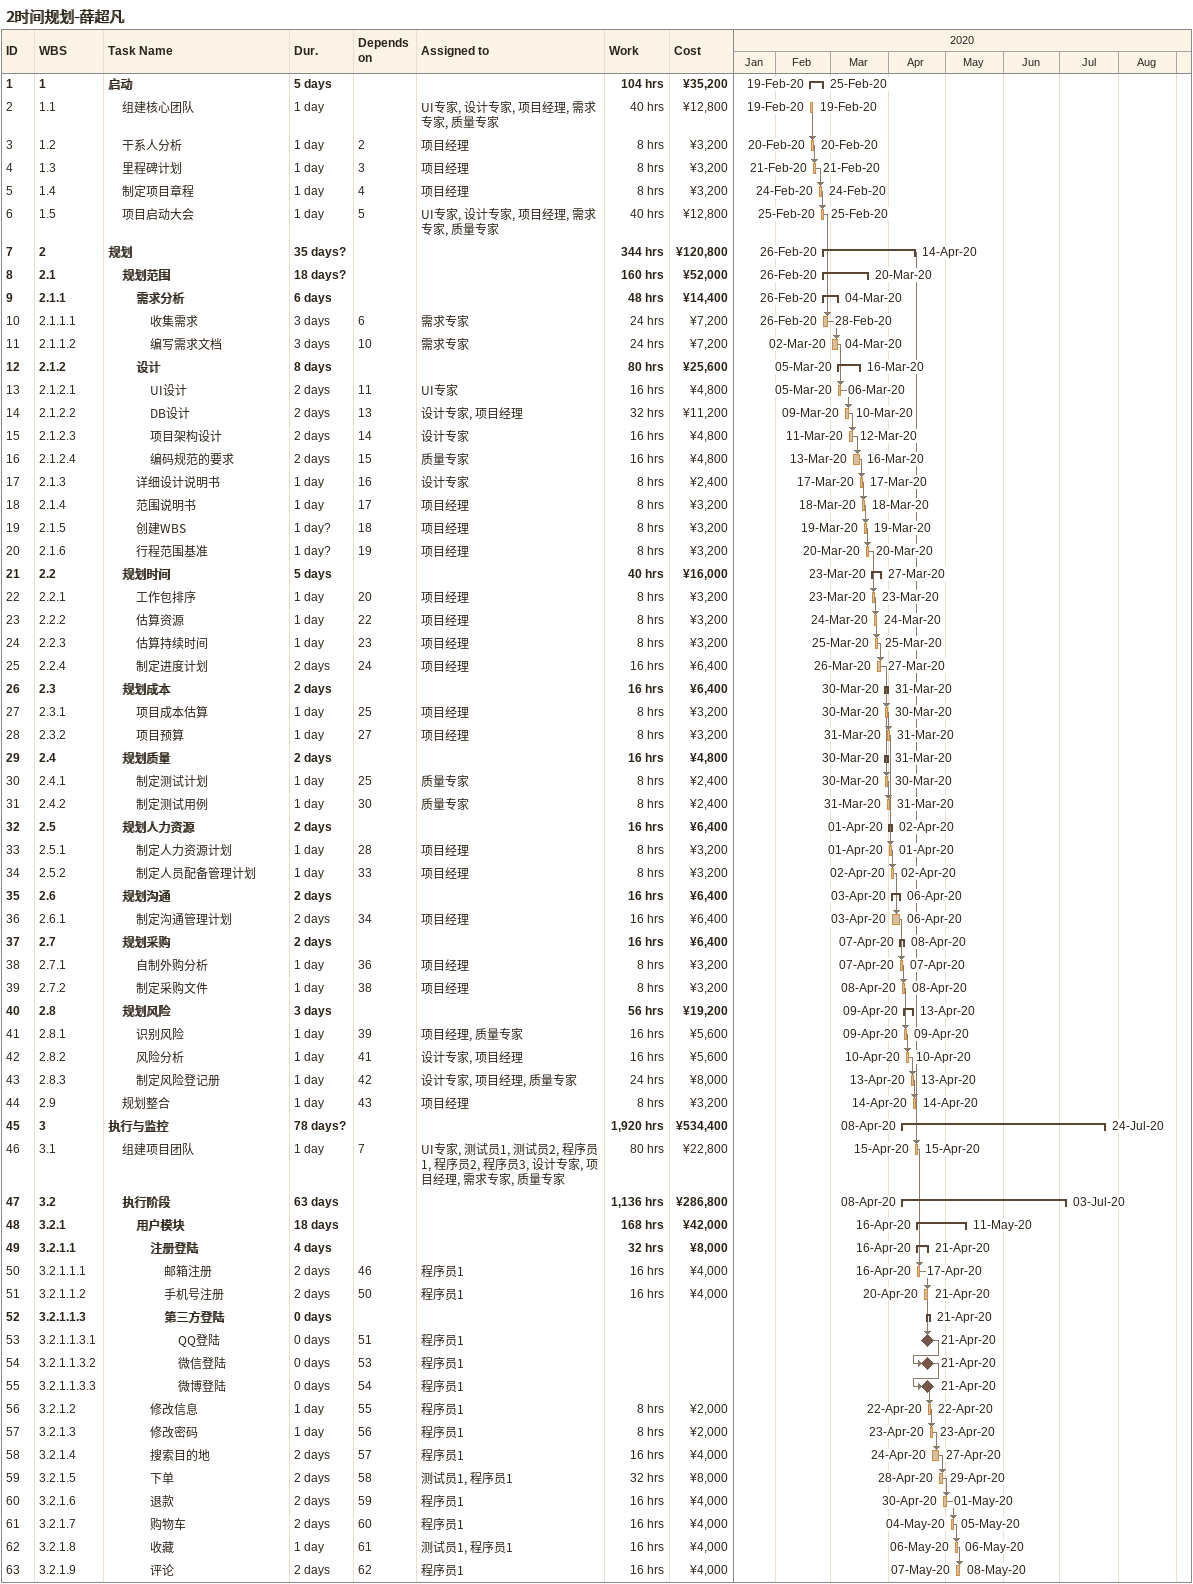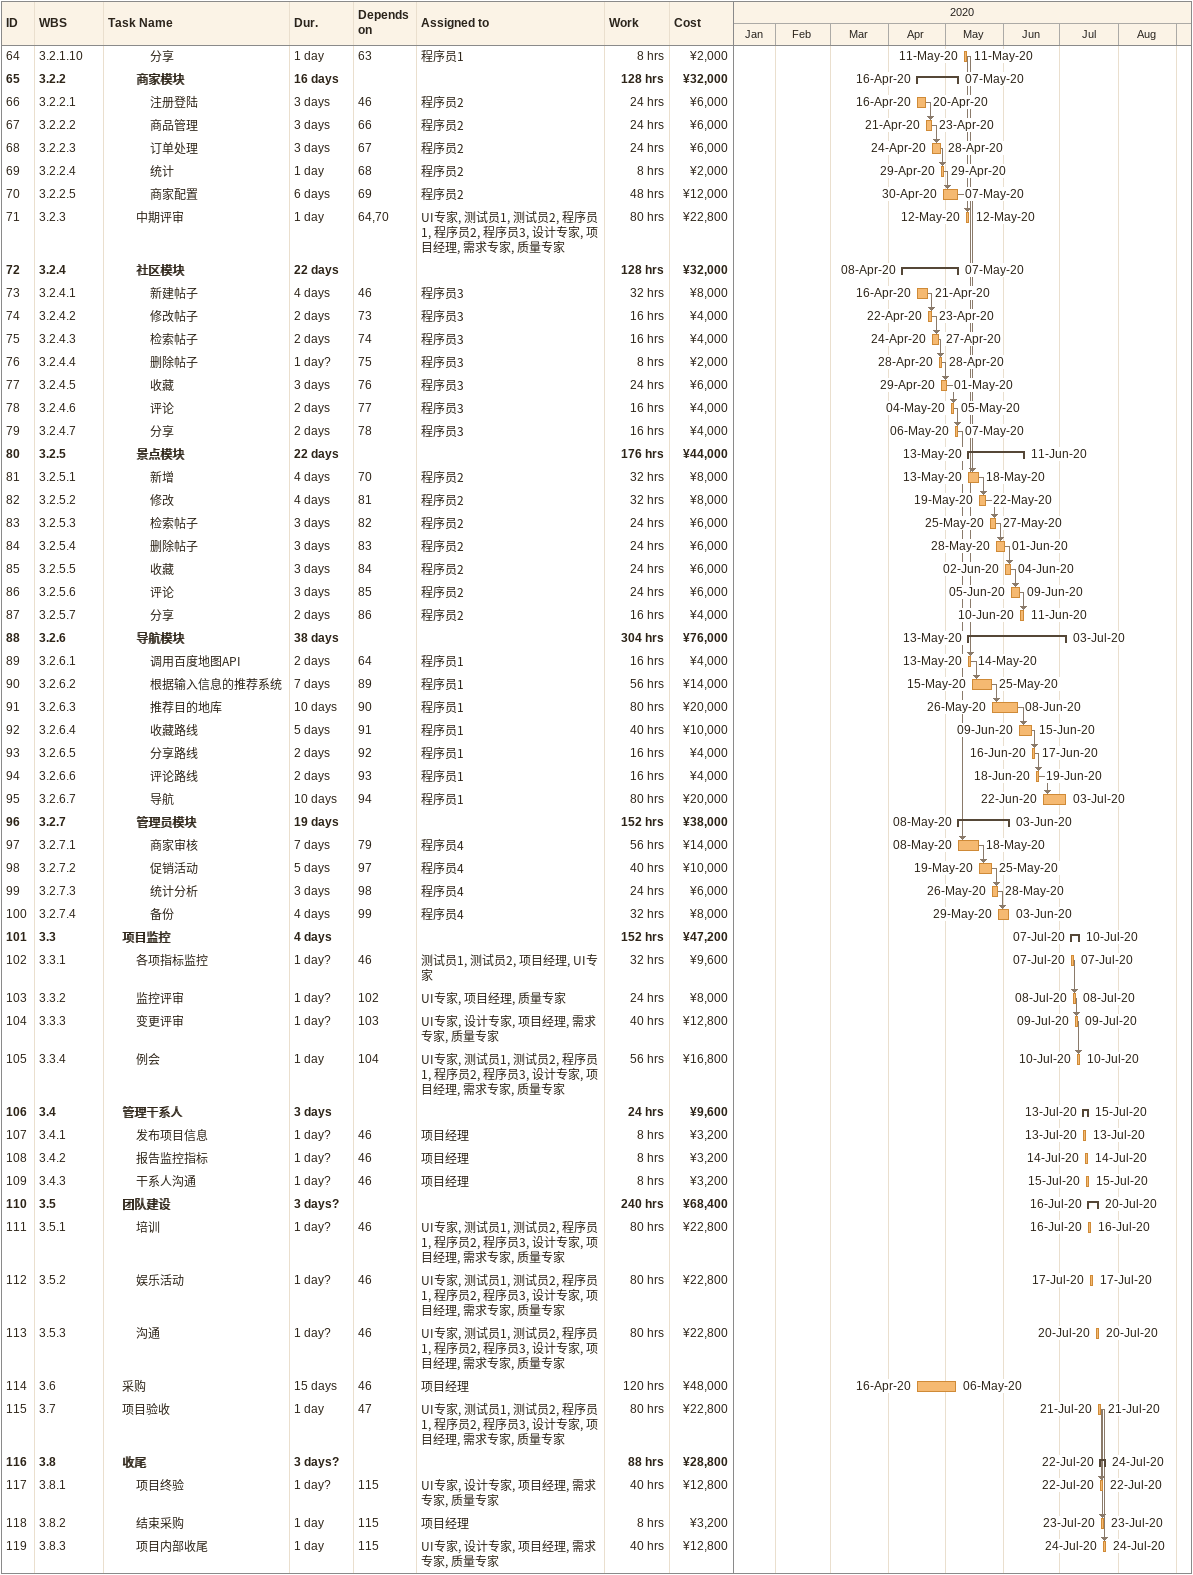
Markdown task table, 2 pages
2时间规划-薛超凡

| ID | WBS | Task | Duration | Start | Finish | Predecessors | Resources | Work (h) | Cost (¥) |
|---|---|---|---|---|---|---|---|---|---|
| 1 | 1 | **启动** | 5d | 2020-02-19 | 2020-02-25 |  |  | 104 | 35200 |
| 2 | 1.1 | 组建核心团队 | 1d | 2020-02-19 | 2020-02-19 |  | UI专家, 设计专家, 项目经理, 需求专家, 质量专家 | 40 | 12800 |
| 3 | 1.2 | 干系人分析 | 1d | 2020-02-20 | 2020-02-20 | 2 | 项目经理 | 8 | 3200 |
| 4 | 1.3 | 里程碑计划 | 1d | 2020-02-21 | 2020-02-21 | 3 | 项目经理 | 8 | 3200 |
| 5 | 1.4 | 制定项目章程 | 1d | 2020-02-24 | 2020-02-24 | 4 | 项目经理 | 8 | 3200 |
| 6 | 1.5 | 项目启动大会 | 1d | 2020-02-25 | 2020-02-25 | 5 | UI专家, 设计专家, 项目经理, 需求专家, 质量专家 | 40 | 12800 |
| 7 | 2 | **规划** | 35d? | 2020-02-26 | 2020-04-14 |  |  | 344 | 120800 |
| 8 | 2.1 | **规划范围** | 18d? | 2020-02-26 | 2020-03-20 |  |  | 160 | 52000 |
| 9 | 2.1.1 | **需求分析** | 6d | 2020-02-26 | 2020-03-04 |  |  | 48 | 14400 |
| 10 | 2.1.1.1 | 收集需求 | 3d | 2020-02-26 | 2020-02-28 | 6 | 需求专家 | 24 | 7200 |
| 11 | 2.1.1.2 | 编写需求文档 | 3d | 2020-03-02 | 2020-03-04 | 10 | 需求专家 | 24 | 7200 |
| 12 | 2.1.2 | **设计** | 8d | 2020-03-05 | 2020-03-16 |  |  | 80 | 25600 |
| 13 | 2.1.2.1 | UI设计 | 2d | 2020-03-05 | 2020-03-06 | 11 | UI专家 | 16 | 4800 |
| 14 | 2.1.2.2 | DB设计 | 2d | 2020-03-09 | 2020-03-10 | 13 | 设计专家, 项目经理 | 32 | 11200 |
| 15 | 2.1.2.3 | 项目架构设计 | 2d | 2020-03-11 | 2020-03-12 | 14 | 设计专家 | 16 | 4800 |
| 16 | 2.1.2.4 | 编码规范的要求 | 2d | 2020-03-13 | 2020-03-16 | 15 | 质量专家 | 16 | 4800 |
| 17 | 2.1.3 | 详细设计说明书 | 1d | 2020-03-17 | 2020-03-17 | 16 | 设计专家 | 8 | 2400 |
| 18 | 2.1.4 | 范围说明书 | 1d | 2020-03-18 | 2020-03-18 | 17 | 项目经理 | 8 | 3200 |
| 19 | 2.1.5 | 创建WBS | 1d? | 2020-03-19 | 2020-03-19 | 18 | 项目经理 | 8 | 3200 |
| 20 | 2.1.6 | 行程范围基准 | 1d? | 2020-03-20 | 2020-03-20 | 19 | 项目经理 | 8 | 3200 |
| 21 | 2.2 | **规划时间** | 5d | 2020-03-23 | 2020-03-27 |  |  | 40 | 16000 |
| 22 | 2.2.1 | 工作包排序 | 1d | 2020-03-23 | 2020-03-23 | 20 | 项目经理 | 8 | 3200 |
| 23 | 2.2.2 | 估算资源 | 1d | 2020-03-24 | 2020-03-24 | 22 | 项目经理 | 8 | 3200 |
| 24 | 2.2.3 | 估算持续时间 | 1d | 2020-03-25 | 2020-03-25 | 23 | 项目经理 | 8 | 3200 |
| 25 | 2.2.4 | 制定进度计划 | 2d | 2020-03-26 | 2020-03-27 | 24 | 项目经理 | 16 | 6400 |
| 26 | 2.3 | **规划成本** | 2d | 2020-03-30 | 2020-03-31 |  |  | 16 | 6400 |
| 27 | 2.3.1 | 项目成本估算 | 1d | 2020-03-30 | 2020-03-30 | 25 | 项目经理 | 8 | 3200 |
| 28 | 2.3.2 | 项目预算 | 1d | 2020-03-31 | 2020-03-31 | 27 | 项目经理 | 8 | 3200 |
| 29 | 2.4 | **规划质量** | 2d | 2020-03-30 | 2020-03-31 |  |  | 16 | 4800 |
| 30 | 2.4.1 | 制定测试计划 | 1d | 2020-03-30 | 2020-03-30 | 25 | 质量专家 | 8 | 2400 |
| 31 | 2.4.2 | 制定测试用例 | 1d | 2020-03-31 | 2020-03-31 | 30 | 质量专家 | 8 | 2400 |
| 32 | 2.5 | **规划人力资源** | 2d | 2020-04-01 | 2020-04-02 |  |  | 16 | 6400 |
| 33 | 2.5.1 | 制定人力资源计划 | 1d | 2020-04-01 | 2020-04-01 | 28 | 项目经理 | 8 | 3200 |
| 34 | 2.5.2 | 制定人员配备管理计划 | 1d | 2020-04-02 | 2020-04-02 | 33 | 项目经理 | 8 | 3200 |
| 35 | 2.6 | **规划沟通** | 2d | 2020-04-03 | 2020-04-06 |  |  | 16 | 6400 |
| 36 | 2.6.1 | 制定沟通管理计划 | 2d | 2020-04-03 | 2020-04-06 | 34 | 项目经理 | 16 | 6400 |
| 37 | 2.7 | **规划采购** | 2d | 2020-04-07 | 2020-04-08 |  |  | 16 | 6400 |
| 38 | 2.7.1 | 自制外购分析 | 1d | 2020-04-07 | 2020-04-07 | 36 | 项目经理 | 8 | 3200 |
| 39 | 2.7.2 | 制定采购文件 | 1d | 2020-04-08 | 2020-04-08 | 38 | 项目经理 | 8 | 3200 |
| 40 | 2.8 | **规划风险** | 3d | 2020-04-09 | 2020-04-13 |  |  | 56 | 19200 |
| 41 | 2.8.1 | 识别风险 | 1d | 2020-04-09 | 2020-04-09 | 39 | 项目经理, 质量专家 | 16 | 5600 |
| 42 | 2.8.2 | 风险分析 | 1d | 2020-04-10 | 2020-04-10 | 41 | 设计专家, 项目经理 | 16 | 5600 |
| 43 | 2.8.3 | 制定风险登记册 | 1d | 2020-04-13 | 2020-04-13 | 42 | 设计专家, 项目经理, 质量专家 | 24 | 8000 |
| 44 | 2.9 | 规划整合 | 1d | 2020-04-14 | 2020-04-14 | 43 | 项目经理 | 8 | 3200 |
| 45 | 3 | **执行与监控** | 78d? | 2020-04-08 | 2020-07-24 |  |  | 1920 | 534400 |
| 46 | 3.1 | 组建项目团队 | 1d | 2020-04-15 | 2020-04-15 | 7 | UI专家, 测试员1, 测试员2, 程序员1, 程序员2, 程序员3, 设计专家, 项目经理, 需求专家, 质量专家 | 80 | 22800 |
| 47 | 3.2 | **执行阶段** | 63d | 2020-04-08 | 2020-07-03 |  |  | 1136 | 286800 |
| 48 | 3.2.1 | **用户模块** | 18d | 2020-04-16 | 2020-05-11 |  |  | 168 | 42000 |
| 49 | 3.2.1.1 | **注册登陆** | 4d | 2020-04-16 | 2020-04-21 |  |  | 32 | 8000 |
| 50 | 3.2.1.1.1 | 邮箱注册 | 2d | 2020-04-16 | 2020-04-17 | 46 | 程序员1 | 16 | 4000 |
| 51 | 3.2.1.1.2 | 手机号注册 | 2d | 2020-04-20 | 2020-04-21 | 50 | 程序员1 | 16 | 4000 |
| 52 | 3.2.1.1.3 | **第三方登陆** | 0d | 2020-04-21 | 2020-04-21 |  |  |  |  |
| 53 | 3.2.1.1.3.1 | QQ登陆 | 0d | 2020-04-21 | 2020-04-21 | 51 | 程序员1 |  |  |
| 54 | 3.2.1.1.3.2 | 微信登陆 | 0d | 2020-04-21 | 2020-04-21 | 53 | 程序员1 |  |  |
| 55 | 3.2.1.1.3.3 | 微博登陆 | 0d | 2020-04-21 | 2020-04-21 | 54 | 程序员1 |  |  |
| 56 | 3.2.1.2 | 修改信息 | 1d | 2020-04-22 | 2020-04-22 | 55 | 程序员1 | 8 | 2000 |
| 57 | 3.2.1.3 | 修改密码 | 1d | 2020-04-23 | 2020-04-23 | 56 | 程序员1 | 8 | 2000 |
| 58 | 3.2.1.4 | 搜索目的地 | 2d | 2020-04-24 | 2020-04-27 | 57 | 程序员1 | 16 | 4000 |
| 59 | 3.2.1.5 | 下单 | 2d | 2020-04-28 | 2020-04-29 | 58 | 测试员1, 程序员1 | 32 | 8000 |
| 60 | 3.2.1.6 | 退款 | 2d | 2020-04-30 | 2020-05-01 | 59 | 程序员1 | 16 | 4000 |
| 61 | 3.2.1.7 | 购物车 | 2d | 2020-05-04 | 2020-05-05 | 60 | 程序员1 | 16 | 4000 |
| 62 | 3.2.1.8 | 收藏 | 1d | 2020-05-06 | 2020-05-06 | 61 | 测试员1, 程序员1 | 16 | 4000 |
| 63 | 3.2.1.9 | 评论 | 2d | 2020-05-07 | 2020-05-08 | 62 | 程序员1 | 16 | 4000 |
| 64 | 3.2.1.10 | 分享 | 1d | 2020-05-11 | 2020-05-11 | 63 | 程序员1 | 8 | 2000 |
| 65 | 3.2.2 | **商家模块** | 16d | 2020-04-16 | 2020-05-07 |  |  | 128 | 32000 |
| 66 | 3.2.2.1 | 注册登陆 | 3d | 2020-04-16 | 2020-04-20 | 46 | 程序员2 | 24 | 6000 |
| 67 | 3.2.2.2 | 商品管理 | 3d | 2020-04-21 | 2020-04-23 | 66 | 程序员2 | 24 | 6000 |
| 68 | 3.2.2.3 | 订单处理 | 3d | 2020-04-24 | 2020-04-28 | 67 | 程序员2 | 24 | 6000 |
| 69 | 3.2.2.4 | 统计 | 1d | 2020-04-29 | 2020-04-29 | 68 | 程序员2 | 8 | 2000 |
| 70 | 3.2.2.5 | 商家配置 | 6d | 2020-04-30 | 2020-05-07 | 69 | 程序员2 | 48 | 12000 |
| 71 | 3.2.3 | 中期评审 | 1d | 2020-05-12 | 2020-05-12 | 64, 70 | UI专家, 测试员1, 测试员2, 程序员1, 程序员2, 程序员3, 设计专家, 项目经理, 需求专家, 质量专家 | 80 | 22800 |
| 72 | 3.2.4 | **社区模块** | 22d | 2020-04-08 | 2020-05-07 |  |  | 128 | 32000 |
| 73 | 3.2.4.1 | 新建帖子 | 4d | 2020-04-16 | 2020-04-21 | 46 | 程序员3 | 32 | 8000 |
| 74 | 3.2.4.2 | 修改帖子 | 2d | 2020-04-22 | 2020-04-23 | 73 | 程序员3 | 16 | 4000 |
| 75 | 3.2.4.3 | 检索帖子 | 2d | 2020-04-24 | 2020-04-27 | 74 | 程序员3 | 16 | 4000 |
| 76 | 3.2.4.4 | 删除帖子 | 1d? | 2020-04-28 | 2020-04-28 | 75 | 程序员3 | 8 | 2000 |
| 77 | 3.2.4.5 | 收藏 | 3d | 2020-04-29 | 2020-05-01 | 76 | 程序员3 | 24 | 6000 |
| 78 | 3.2.4.6 | 评论 | 2d | 2020-05-04 | 2020-05-05 | 77 | 程序员3 | 16 | 4000 |
| 79 | 3.2.4.7 | 分享 | 2d | 2020-05-06 | 2020-05-07 | 78 | 程序员3 | 16 | 4000 |
| 80 | 3.2.5 | **景点模块** | 22d | 2020-05-13 | 2020-06-11 |  |  | 176 | 44000 |
| 81 | 3.2.5.1 | 新增 | 4d | 2020-05-13 | 2020-05-18 | 70 | 程序员2 | 32 | 8000 |
| 82 | 3.2.5.2 | 修改 | 4d | 2020-05-19 | 2020-05-22 | 81 | 程序员2 | 32 | 8000 |
| 83 | 3.2.5.3 | 检索帖子 | 3d | 2020-05-25 | 2020-05-27 | 82 | 程序员2 | 24 | 6000 |
| 84 | 3.2.5.4 | 删除帖子 | 3d | 2020-05-28 | 2020-06-01 | 83 | 程序员2 | 24 | 6000 |
| 85 | 3.2.5.5 | 收藏 | 3d | 2020-06-02 | 2020-06-04 | 84 | 程序员2 | 24 | 6000 |
| 86 | 3.2.5.6 | 评论 | 3d | 2020-06-05 | 2020-06-09 | 85 | 程序员2 | 24 | 6000 |
| 87 | 3.2.5.7 | 分享 | 2d | 2020-06-10 | 2020-06-11 | 86 | 程序员2 | 16 | 4000 |
| 88 | 3.2.6 | **导航模块** | 38d | 2020-05-13 | 2020-07-03 |  |  | 304 | 76000 |
| 89 | 3.2.6.1 | 调用百度地图API | 2d | 2020-05-13 | 2020-05-14 | 64 | 程序员1 | 16 | 4000 |
| 90 | 3.2.6.2 | 根据输入信息的推荐系统 | 7d | 2020-05-15 | 2020-05-25 | 89 | 程序员1 | 56 | 14000 |
| 91 | 3.2.6.3 | 推荐目的地库 | 10d | 2020-05-26 | 2020-06-08 | 90 | 程序员1 | 80 | 20000 |
| 92 | 3.2.6.4 | 收藏路线 | 5d | 2020-06-09 | 2020-06-15 | 91 | 程序员1 | 40 | 10000 |
| 93 | 3.2.6.5 | 分享路线 | 2d | 2020-06-16 | 2020-06-17 | 92 | 程序员1 | 16 | 4000 |
| 94 | 3.2.6.6 | 评论路线 | 2d | 2020-06-18 | 2020-06-19 | 93 | 程序员1 | 16 | 4000 |
| 95 | 3.2.6.7 | 导航 | 10d | 2020-06-22 | 2020-07-03 | 94 | 程序员1 | 80 | 20000 |
| 96 | 3.2.7 | **管理员模块** | 19d | 2020-05-08 | 2020-06-03 |  |  | 152 | 38000 |
| 97 | 3.2.7.1 | 商家审核 | 7d | 2020-05-08 | 2020-05-18 | 79 | 程序员4 | 56 | 14000 |
| 98 | 3.2.7.2 | 促销活动 | 5d | 2020-05-19 | 2020-05-25 | 97 | 程序员4 | 40 | 10000 |
| 99 | 3.2.7.3 | 统计分析 | 3d | 2020-05-26 | 2020-05-28 | 98 | 程序员4 | 24 | 6000 |
| 100 | 3.2.7.4 | 备份 | 4d | 2020-05-29 | 2020-06-03 | 99 | 程序员4 | 32 | 8000 |
| 101 | 3.3 | **项目监控** | 4d | 2020-07-07 | 2020-07-10 |  |  | 152 | 47200 |
| 102 | 3.3.1 | 各项指标监控 | 1d? | 2020-07-07 | 2020-07-07 | 46 | 测试员1, 测试员2, 项目经理, UI专家 | 32 | 9600 |
| 103 | 3.3.2 | 监控评审 | 1d? | 2020-07-08 | 2020-07-08 | 102 | UI专家, 项目经理, 质量专家 | 24 | 8000 |
| 104 | 3.3.3 | 变更评审 | 1d? | 2020-07-09 | 2020-07-09 | 103 | UI专家, 设计专家, 项目经理, 需求专家, 质量专家 | 40 | 12800 |
| 105 | 3.3.4 | 例会 | 1d | 2020-07-10 | 2020-07-10 | 104 | UI专家, 测试员1, 测试员2, 程序员1, 程序员2, 程序员3, 设计专家, 项目经理, 需求专家, 质量专家 | 56 | 16800 |
| 106 | 3.4 | **管理干系人** | 3d | 2020-07-13 | 2020-07-15 |  |  | 24 | 9600 |
| 107 | 3.4.1 | 发布项目信息 | 1d? | 2020-07-13 | 2020-07-13 | 46 | 项目经理 | 8 | 3200 |
| 108 | 3.4.2 | 报告监控指标 | 1d? | 2020-07-14 | 2020-07-14 | 46 | 项目经理 | 8 | 3200 |
| 109 | 3.4.3 | 干系人沟通 | 1d? | 2020-07-15 | 2020-07-15 | 46 | 项目经理 | 8 | 3200 |
| 110 | 3.5 | **团队建设** | 3d? | 2020-07-16 | 2020-07-20 |  |  | 240 | 68400 |
| 111 | 3.5.1 | 培训 | 1d? | 2020-07-16 | 2020-07-16 | 46 | UI专家, 测试员1, 测试员2, 程序员1, 程序员2, 程序员3, 设计专家, 项目经理, 需求专家, 质量专家 | 80 | 22800 |
| 112 | 3.5.2 | 娱乐活动 | 1d? | 2020-07-17 | 2020-07-17 | 46 | UI专家, 测试员1, 测试员2, 程序员1, 程序员2, 程序员3, 设计专家, 项目经理, 需求专家, 质量专家 | 80 | 22800 |
| 113 | 3.5.3 | 沟通 | 1d? | 2020-07-20 | 2020-07-20 | 46 | UI专家, 测试员1, 测试员2, 程序员1, 程序员2, 程序员3, 设计专家, 项目经理, 需求专家, 质量专家 | 80 | 22800 |
| 114 | 3.6 | 采购 | 15d | 2020-04-16 | 2020-05-06 | 46 | 项目经理 | 120 | 48000 |
| 115 | 3.7 | 项目验收 | 1d | 2020-07-21 | 2020-07-21 | 47 | UI专家, 测试员1, 测试员2, 程序员1, 程序员2, 程序员3, 设计专家, 项目经理, 需求专家, 质量专家 | 80 | 22800 |
| 116 | 3.8 | **收尾** | 3d? | 2020-07-22 | 2020-07-24 |  |  | 88 | 28800 |
| 117 | 3.8.1 | 项目终验 | 1d? | 2020-07-22 | 2020-07-22 | 115 | UI专家, 设计专家, 项目经理, 需求专家, 质量专家 | 40 | 12800 |
| 118 | 3.8.2 | 结束采购 | 1d | 2020-07-23 | 2020-07-23 | 115 | 项目经理 | 8 | 3200 |
| 119 | 3.8.3 | 项目内部收尾 | 1d | 2020-07-24 | 2020-07-24 | 115 | UI专家, 设计专家, 项目经理, 需求专家, 质量专家 | 40 | 12800 |
